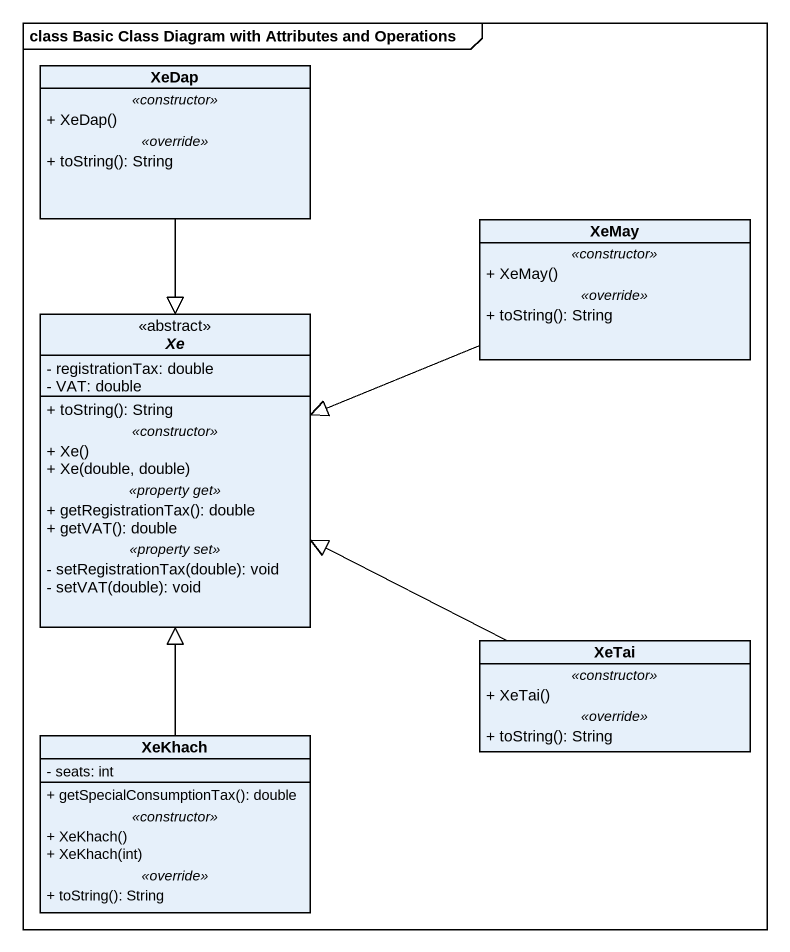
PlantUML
@startuml
mainframe class Basic Class Diagram with Attributes and Operations
hide circle
hide empty members
skinparam classAttributeIconSize 0
class XeDap {
  .. <<constructor>> ..
  + XeDap()
  .. <<override>> ..
  + toString(): String
}
class XeMay {
  .. <<constructor>> ..
  + XeMay()
  .. <<override>> ..
  + toString(): String
}
abstract class Xe <<abstract>> {
  - registrationTax: double
  - VAT: double
  --
  + toString(): String
  .. <<constructor>> ..
  + Xe()
  + Xe(double, double)
  .. <<property get>> ..
  + getRegistrationTax(): double
  + getVAT(): double
  .. <<property set>> ..
  - setRegistrationTax(double): void
  - setVAT(double): void
}
class XeTai {
  .. <<constructor>> ..
  + XeTai()
  .. <<override>> ..
  + toString(): String
}
class XeKhach {
  - seats: int
  --
  + getSpecialConsumptionTax(): double
  .. <<constructor>> ..
  + XeKhach()
  + XeKhach(int)
  .. <<override>> ..
  + toString(): String
}
XeDap --|> Xe
XeMay -left-|> Xe
XeTai -left-|> Xe
XeKhach -up-|> Xe
@enduml
